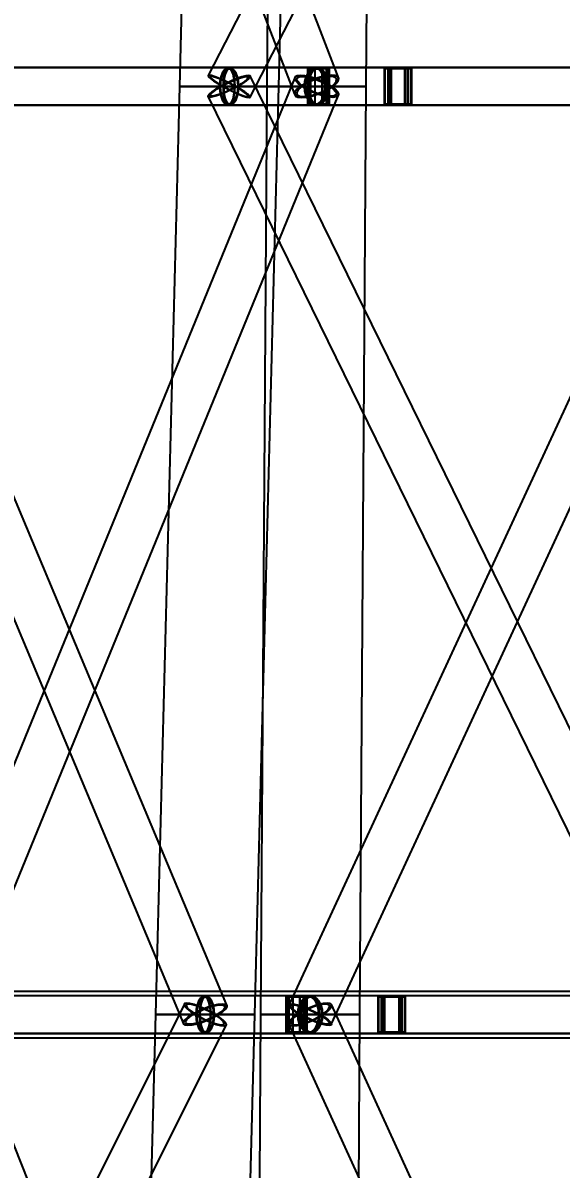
# Model space of a CAD drawing. Header units: millimetres. Extents: x -123812 to 252100, y -3000 to 639000.
# Drawn here: x -12583 to -6781, y 198335 to 210684 of the extents above; entities that cross this region are included whole.
import ezdxf

# ---------------------------------------------------------------- set-up
doc = ezdxf.new("R2010")
doc.units = ezdxf.units.MM
doc.layers.add('D-STR-DIM', color=7, linetype='Continuous', lineweight=13)
doc.layers.add('D-STR-STRC', color=7, linetype='Continuous', lineweight=25)
doc.styles.add('OpenSansCondensed-Light', font='OpenSansCondensed-Light.ttf')
doc.styles.add('TOWER_UNICODE', font='Arial Unicode.ttf')
doc.dimstyles.new('EZDXF', dxfattribs={"dimtxt": 0.25, "dimasz": 0.175, "dimexe": 0.375, "dimexo": 0.125, "dimgap": 0.1, "dimtad": 1, "dimlfac": 100, "dimzin": 12, "dimdsep": 46, "dimtxsty": 'OpenSansCondensed-Light', "dimblk": 'ARCHTICK', "dimcen": 2.5, "dimazin": 3, "dimtfac": 0.5, "dimtmove": 2, "dimatfit": 3})

# ---------------------------------------------------------------- blocks, each defined once
blk = doc.blocks.new('_ARCHTICK')
at = {"color": 0, "linetype": 'BYBLOCK', "const_width": 0.15}
blk.add_lwpolyline([(-0.5, -0.5), (0.5, 0.5)], dxfattribs=at)

msp = doc.modelspace()

# ---------------------------------------------------------------- linework, layer by layer
at = {"layer": 'D-STR-STRC'}
for points in [[(-13507.2, 219915.1), (-9655.1, 209915.1), (-9644.1, 209896.1), (-9617.6, 209884.1), (-9577.3, 209880), (-9526.1, 209884.1), (-9467.5, 209896.1), (-9405.3, 209915.1), (-9343.9, 209940), (-9287.5, 209968.9), (-9239.8, 210000), (-9204.2, 210031.1), (-9183.1, 210060), (-9177.8, 210084.9), (-13029.9, 220084.9)], [(-5430.8, 220115.9), (-10585.7, 210115.9), (-10581, 210103.9), (-10561.2, 210084.9), (-10527.7, 210060), (-10482.8, 210031.1), (-10429.5, 210000), (-10371.4, 209968.9), (-10312.5, 209940), (-10256.8, 209915.1), (-10208.2, 209896.1), (-10169.8, 209884.1), (-10144.5, 209880), (-10133.7, 209884.1), (-4978.8, 219884.1)], [(-14812.7, 209796.8), (-10359.7, 209796.8), (-10332.5, 209803.7), (-10307.1, 209824), (-10285.4, 209856.3), (-10268.7, 209898.4), (-10258.1, 209947.4), (-10254.6, 210000), (-10258.1, 210052.6), (-10268.7, 210101.6), (-10285.4, 210143.7), (-10307.1, 210176), (-10332.5, 210196.3), (-10359.7, 210203.2), (-14812.7, 210203.2)], [(-13397.9, 209796.8), (-9416.5, 209796.8), (-9381.7, 209803.7), (-9349.3, 209824), (-9321.5, 209856.3), (-9300.1, 209898.4), (-9286.7, 209947.4), (-9282.1, 210000), (-9286.7, 210052.6), (-9300.1, 210101.6), (-9321.5, 210143.7), (-9349.3, 210176), (-9381.7, 210196.3), (-9416.5, 210203.2), (-13397.9, 210203.2)], [(-5329.3, 210203.2), (-10359.7, 210203.2), (-10376.5, 210196.3), (-10392.1, 210176), (-10405.6, 210143.7), (-10415.9, 210101.6), (-10422.3, 210052.6), (-10424.5, 210000), (-10422.3, 209947.4), (-10415.9, 209898.4), (-10405.6, 209856.3), (-10392.1, 209824), (-10376.5, 209803.7), (-10359.7, 209796.8), (-5329.3, 209796.8)], [(-4857.7, 210203.2), (-9416.5, 210203.2), (-9441.9, 210196.3), (-9465.5, 210176), (-9485.8, 210143.7), (-9501.4, 210101.6), (-9511.2, 210052.6), (-9514.5, 210000), (-9511.2, 209947.4), (-9501.4, 209898.4), (-9485.8, 209856.3), (-9465.5, 209824), (-9441.9, 209803.7), (-9416.5, 209796.8), (-4857.7, 209796.8)], [(-15046, 209899.9), (-10851, 199899.9), (-10834.5, 199888.3), (-10803.3, 199884.4), (-10759.4, 199888.3), (-10705.8, 199899.9), (-10646.2, 199918.2), (-10584.7, 199942.2), (-10525.5, 199970.1), (-10472.5, 200000), (-10429.4, 200029.9), (-10399.2, 200057.8), (-10383.8, 200081.8), (-10384.4, 200100.1), (-14579.4, 210100.1)], [(-13281.3, 199897.6), (-9185.2, 209897.6), (-9180, 209916.4), (-9191, 209940.9), (-9217.3, 209969.4), (-9257.2, 210000), (-9308, 210030.6), (-9366.1, 210059.1), (-9427.7, 210083.6), (-9488.5, 210102.4), (-9544.4, 210114.2), (-9591.6, 210118.2), (-9626.9, 210114.2), (-9647.8, 210102.4), (-13743.9, 200102.4)], [(-5230, 200114.2), (-10133.5, 210114.2), (-10150.1, 210118.2), (-10181, 210114.2), (-10224, 210102.4), (-10276.3, 210083.6), (-10334.3, 210059.1), (-10394.1, 210030.6), (-10451.4, 210000), (-10502.6, 209969.4), (-10544, 209940.9), (-10572.8, 209916.4), (-10587.1, 209897.6), (-10586, 209885.8), (-5682.5, 199885.8)], [(-5089, 210100.1), (-9717.5, 200100.1), (-9707.3, 200081.8), (-9682, 200057.8), (-9643.4, 200029.9), (-9594.1, 200000), (-9537.4, 199970.1), (-9477.3, 199942.2), (-9417.7, 199918.2), (-9362.8, 199899.9), (-9316.4, 199888.3), (-9281.5, 199884.4), (-9260.5, 199888.3), (-9255, 199899.9), (-4626.4, 209899.9)], [(-15209.8, 199796.8), (-10617.7, 199796.8), (-10591.4, 199803.7), (-10566.8, 199824), (-10545.8, 199856.3), (-10529.6, 199898.4), (-10519.4, 199947.4), (-10516, 200000), (-10519.4, 200052.6), (-10529.6, 200101.6), (-10545.8, 200143.7), (-10566.8, 200176), (-10591.4, 200196.3), (-10617.7, 200203.2), (-15209.8, 200203.2)], [(-13512.6, 199796.8), (-9486.2, 199796.8), (-9451, 199803.7), (-9418.1, 199824), (-9389.9, 199856.3), (-9368.3, 199898.4), (-9354.7, 199947.4), (-9350, 200000), (-9354.7, 200052.6), (-9368.3, 200101.6), (-9389.9, 200143.7), (-9418.1, 200176), (-9451, 200196.3), (-9486.2, 200203.2), (-13512.6, 200203.2)], [(-5456.2, 200203.2), (-10617.7, 200203.2), (-10633.9, 200196.3), (-10649, 200176), (-10661.9, 200143.7), (-10671.9, 200101.6), (-10678.1, 200052.6), (-10680.2, 200000), (-10678.1, 199947.4), (-10671.9, 199898.4), (-10661.9, 199856.3), (-10649, 199824), (-10633.9, 199803.7), (-10617.7, 199796.8), (-5456.2, 199796.8)], [(-4890.5, 200203.2), (-9486.2, 200203.2), (-9512.5, 200196.3), (-9537, 200176), (-9558, 200143.7), (-9574.1, 200101.6), (-9584.2, 200052.6), (-9587.7, 200000), (-9584.2, 199947.4), (-9574.1, 199898.4), (-9558, 199856.3), (-9537, 199824), (-9512.5, 199803.7), (-9486.2, 199796.8), (-4890.5, 199796.8)], [(-15389.8, 189893.4), (-10389.3, 199893.4), (-10398.5, 199912.9), (-10422.6, 199938.4), (-10460.1, 199968.1), (-10508.2, 200000), (-10563.8, 200031.9), (-10623.1, 200061.6), (-10682, 200087.1), (-10736.6, 200106.6), (-10783, 200118.9), (-10818.2, 200123.1), (-10839.7, 200118.9), (-10846.1, 200106.6), (-15846.5, 190106.6)], [(-9306.8, 190087.9), (-13274.8, 200087.9), (-13287.2, 200107.7), (-13314.9, 200120.1), (-13356.1, 200124.4), (-13408, 200120.1), (-13466.9, 200107.7), (-13529, 200087.9), (-13590, 200062.2), (-13645.7, 200032.2), (-13692.3, 200000), (-13726.7, 199967.8), (-13746.5, 199937.8), (-13750.3, 199912.1), (-9782.3, 189912.1)], [(-4686.6, 190106.6), (-9255.7, 200106.6), (-9272.1, 200118.9), (-9303, 200123.1), (-9346.5, 200118.9), (-9399.4, 200106.6), (-9458.3, 200087.1), (-9519.1, 200061.6), (-9577.6, 200031.9), (-9629.9, 200000), (-9672.5, 199968.1), (-9702.3, 199938.4), (-9717.4, 199912.9), (-9716.7, 199893.4), (-5147.6, 189893.4)]]:
    msp.add_lwpolyline(points, dxfattribs=at)
for points in [[(-10894.7, 210000), (-9824.8, 210000), (-9573.5, 220000), (-10641.6, 220000)], [(-9951.5, 210000), (-8881.5, 210000), (-8801.4, 220000), (-9869.5, 220000)], [(-18540.2, 209800), (-9304, 209800), (-9304, 210200), (-18540.2, 210200)], [(-16973.2, 209800), (-9275.7, 209800), (-9275.7, 210200), (-16973.2, 210200)], [(-15115.9, 209800), (-8391.1, 209800), (-8391.1, 210200), (-15115.9, 210200)], [(-10464.9, 210000), (-10461.3, 209947.4), (-10450.8, 209898.4), (-10434.1, 209856.3), (-10412.3, 209824), (-10386.9, 209803.7), (-10359.7, 209796.8), (-10332.5, 209803.7), (-10307.1, 209824), (-10285.4, 209856.3), (-10268.7, 209898.4), (-10258.1, 209947.4), (-10254.6, 210000), (-10258.1, 210052.6), (-10268.7, 210101.6), (-10285.4, 210143.7), (-10307.1, 210176), (-10332.5, 210196.3), (-10359.7, 210203.2), (-10386.9, 210196.3), (-10412.3, 210176), (-10434.1, 210143.7), (-10450.8, 210101.6), (-10461.3, 210052.6)], [(-10456.6, 210000), (-10453.3, 209951.5), (-10443.6, 209906.4), (-10428.2, 209867.6), (-10408.2, 209837.9), (-10384.8, 209819.2), (-10359.7, 209812.8), (-10334.6, 209819.2), (-10311.3, 209837.9), (-10291.2, 209867.6), (-10275.8, 209906.4), (-10266.1, 209951.5), (-10262.8, 210000), (-10266.1, 210048.5), (-10275.8, 210093.6), (-10291.2, 210132.4), (-10311.3, 210162.1), (-10334.6, 210180.8), (-10359.7, 210187.2), (-10384.8, 210180.8), (-10408.2, 210162.1), (-10428.2, 210132.4), (-10443.6, 210093.6), (-10453.3, 210048.5)], [(-10424.5, 210000), (-10422.3, 209947.4), (-10415.9, 209898.4), (-10405.6, 209856.3), (-10392.1, 209824), (-10376.5, 209803.7), (-10359.7, 209796.8), (-10342.9, 209803.7), (-10327.3, 209824), (-10313.9, 209856.3), (-10303.6, 209898.4), (-10297.1, 209947.4), (-10294.9, 210000), (-10297.1, 210052.6), (-10303.6, 210101.6), (-10313.9, 210143.7), (-10327.3, 210176), (-10342.9, 210196.3), (-10359.7, 210203.2), (-10376.5, 210196.3), (-10392.1, 210176), (-10405.6, 210143.7), (-10415.9, 210101.6), (-10422.3, 210052.6)], [(-10419.4, 210000), (-10417.4, 209951.5), (-10411.4, 209906.4), (-10401.9, 209867.6), (-10389.6, 209837.9), (-10375.2, 209819.2), (-10359.7, 209812.8), (-10344.3, 209819.2), (-10329.9, 209837.9), (-10317.5, 209867.6), (-10308, 209906.4), (-10302, 209951.5), (-10300, 210000), (-10302, 210048.5), (-10308, 210093.6), (-10317.5, 210132.4), (-10329.9, 210162.1), (-10344.3, 210180.8), (-10359.7, 210187.2), (-10375.2, 210180.8), (-10389.6, 210162.1), (-10401.9, 210132.4), (-10411.4, 210093.6), (-10417.4, 210048.5)], [(-9550.9, 210000), (-9546.3, 209947.4), (-9532.9, 209898.4), (-9511.5, 209856.3), (-9483.7, 209824), (-9451.3, 209803.7), (-9416.5, 209796.8), (-9381.7, 209803.7), (-9349.3, 209824), (-9321.5, 209856.3), (-9300.1, 209898.4), (-9286.7, 209947.4), (-9282.1, 210000), (-9286.7, 210052.6), (-9300.1, 210101.6), (-9321.5, 210143.7), (-9349.3, 210176), (-9381.7, 210196.3), (-9416.5, 210203.2), (-9451.3, 210196.3), (-9483.7, 210176), (-9511.5, 210143.7), (-9532.9, 210101.6), (-9546.3, 210052.6)], [(-9540.3, 210000), (-9536.1, 209951.5), (-9523.7, 209906.4), (-9504, 209867.6), (-9478.4, 209837.9), (-9448.5, 209819.2), (-9416.5, 209812.8), (-9384.5, 209819.2), (-9354.6, 209837.9), (-9329, 209867.6), (-9309.3, 209906.4), (-9296.9, 209951.5), (-9292.7, 210000), (-9296.9, 210048.5), (-9309.3, 210093.6), (-9329, 210132.4), (-9354.6, 210162.1), (-9384.5, 210180.8), (-9416.5, 210187.2), (-9448.5, 210180.8), (-9478.4, 210162.1), (-9504, 210132.4), (-9523.7, 210093.6), (-9536.1, 210048.5)], [(-9275.7, 210200), (-9514.6, 210200), (-9514.6, 209800), (-9275.7, 209800)], [(-9514.5, 210000), (-9511.2, 209947.4), (-9501.4, 209898.4), (-9485.8, 209856.3), (-9465.5, 209824), (-9441.9, 209803.7), (-9416.5, 209796.8), (-9391.1, 209803.7), (-9367.5, 209824), (-9347.2, 209856.3), (-9331.6, 209898.4), (-9321.8, 209947.4), (-9318.5, 210000), (-9321.8, 210052.6), (-9331.6, 210101.6), (-9347.2, 210143.7), (-9367.5, 210176), (-9391.1, 210196.3), (-9416.5, 210203.2), (-9441.9, 210196.3), (-9465.5, 210176), (-9485.8, 210143.7), (-9501.4, 210101.6), (-9511.2, 210052.6)], [(-9282.8, 210188), (-9507.4, 210188), (-9507.4, 209812), (-9282.8, 209812)], [(-9506.8, 210000), (-9503.7, 209951.5), (-9494.7, 209906.4), (-9480.3, 209867.6), (-9461.6, 209837.9), (-9439.9, 209819.2), (-9416.5, 209812.8), (-9393.1, 209819.2), (-9371.4, 209837.9), (-9352.7, 209867.6), (-9338.3, 209906.4), (-9329.3, 209951.5), (-9326.2, 210000), (-9329.3, 210048.5), (-9338.3, 210093.6), (-9352.7, 210132.4), (-9371.4, 210162.1), (-9393.1, 210180.8), (-9416.5, 210187.2), (-9439.9, 210180.8), (-9461.6, 210162.1), (-9480.3, 210132.4), (-9494.7, 210093.6), (-9503.7, 210048.5)], [(-9304, 210200), (-9486.2, 210200), (-9486.2, 209800), (-9304, 209800)], [(-9309.5, 210188), (-9480.8, 210188), (-9480.8, 209812), (-9309.5, 209812)], [(-9436.7, 209800), (41.6, 209800), (41.6, 210200), (-9436.7, 210200)], [(-9353.5, 210200), (-9436.7, 210200), (-9436.7, 209800), (-9353.5, 209800)], [(-9356, 210188), (-9434.2, 210188), (-9434.2, 209812), (-9356, 209812)], [(-8391.1, 210200), (-8688.3, 210200), (-8688.3, 209800), (-8391.1, 209800)], [(-8400, 210188), (-8679.4, 210188), (-8679.4, 209812), (-8400, 209812)], [(-8648.4, 209800), (108.6, 209800), (108.6, 210200), (-8648.4, 210200)], [(-8431.1, 210200), (-8648.4, 210200), (-8648.4, 209800), (-8431.1, 209800)], [(-8437.6, 210188), (-8641.8, 210188), (-8641.8, 209812), (-8437.6, 209812)], [(-8618.9, 209800), (79.2, 209800), (79.2, 210200), (-8618.9, 210200)], [(-8460.5, 210200), (-8618.9, 210200), (-8618.9, 209800), (-8460.5, 209800)], [(-8465.3, 210188), (-8614.2, 210188), (-8614.2, 209812), (-8465.3, 209812)], [(-10268, 210000), (-10325.4, 209969.4), (-10385.1, 209940.9), (-10443.1, 209916.4), (-10495.4, 209897.6), (-10538.5, 209885.8), (-10569.4, 209881.8), (-10586, 209885.8), (-10587.1, 209897.6), (-10572.8, 209916.4), (-10544, 209940.9), (-10502.6, 209969.4), (-10451.4, 210000), (-10394.1, 210030.6), (-10334.3, 210059.1), (-10276.3, 210083.6), (-10224, 210102.4), (-10181, 210114.2), (-10150.1, 210118.2), (-10133.5, 210114.2), (-10132.3, 210102.4), (-10146.6, 210083.6), (-10175.5, 210059.1), (-10216.9, 210030.6)], [(-10429.5, 210000), (-10371.4, 209968.9), (-10312.5, 209940), (-10256.8, 209915.1), (-10208.2, 209896.1), (-10169.8, 209884.1), (-10144.5, 209880), (-10133.7, 209884.1), (-10138.4, 209896.1), (-10158.2, 209915.1), (-10191.7, 209940), (-10236.7, 209968.9), (-10290, 210000), (-10348.1, 210031.1), (-10407, 210060), (-10462.6, 210084.9), (-10511.3, 210103.9), (-10549.6, 210115.9), (-10575, 210120), (-10585.7, 210115.9), (-10581, 210103.9), (-10561.2, 210084.9), (-10527.7, 210060), (-10482.8, 210031.1)], [(-10277, 210000), (-10328.8, 209972.4), (-10382.6, 209946.7), (-10434.9, 209924.6), (-10482.1, 209907.7), (-10520.9, 209897.1), (-10548.7, 209893.4), (-10563.7, 209897.1), (-10564.8, 209907.7), (-10551.8, 209924.6), (-10525.8, 209946.7), (-10488.5, 209972.4), (-10442.4, 210000), (-10390.7, 210027.6), (-10336.8, 210053.3), (-10284.5, 210075.4), (-10237.4, 210092.3), (-10198.6, 210102.9), (-10170.7, 210106.6), (-10155.7, 210102.9), (-10154.7, 210092.3), (-10167.6, 210075.4), (-10193.6, 210053.3), (-10230.9, 210027.6)], [(-10422.6, 210000), (-10370.2, 209972), (-10317.1, 209945.9), (-10266.9, 209923.5), (-10223.1, 209906.3), (-10188.5, 209895.5), (-10165.7, 209891.8), (-10156, 209895.5), (-10160.2, 209906.3), (-10178, 209923.5), (-10208.2, 209945.9), (-10248.8, 209972), (-10296.9, 210000), (-10349.2, 210028), (-10402.3, 210054.1), (-10452.5, 210076.5), (-10496.4, 210093.7), (-10530.9, 210104.5), (-10553.8, 210108.2), (-10563.5, 210104.5), (-10559.2, 210093.7), (-10541.4, 210076.5), (-10511.2, 210054.1), (-10470.7, 210028)], [(-9593.1, 210000), (-9628.8, 209968.9), (-9649.9, 209940), (-9655.1, 209915.1), (-9644.1, 209896.1), (-9617.6, 209884.1), (-9577.3, 209880), (-9526.1, 209884.1), (-9467.5, 209896.1), (-9405.3, 209915.1), (-9343.9, 209940), (-9287.5, 209968.9), (-9239.8, 210000), (-9204.2, 210031.1), (-9183.1, 210060), (-9177.8, 210084.9), (-9188.9, 210103.9), (-9215.4, 210115.9), (-9255.6, 210120), (-9306.8, 210115.9), (-9365.5, 210103.9), (-9427.7, 210084.9), (-9489.1, 210060), (-9545.5, 210031.1)], [(-9257.2, 210000), (-9217.3, 209969.4), (-9191, 209940.9), (-9180, 209916.4), (-9185.2, 209897.6), (-9206.1, 209885.8), (-9241.4, 209881.8), (-9288.6, 209885.8), (-9344.5, 209897.6), (-9405.3, 209916.4), (-9466.9, 209940.9), (-9525, 209969.4), (-9575.8, 210000), (-9615.7, 210030.6), (-9642, 210059.1), (-9652.9, 210083.6), (-9647.8, 210102.4), (-9626.9, 210114.2), (-9591.6, 210118.2), (-9544.4, 210114.2), (-9488.5, 210102.4), (-9427.7, 210083.6), (-9366.1, 210059.1), (-9308, 210030.6)], [(-9575.8, 210000), (-9607.9, 209972), (-9626.9, 209945.9), (-9631.7, 209923.5), (-9621.7, 209906.3), (-9597.8, 209895.5), (-9561.5, 209891.8), (-9515.4, 209895.5), (-9462.5, 209906.3), (-9406.4, 209923.5), (-9351.1, 209945.9), (-9300.2, 209972), (-9257.2, 210000), (-9225.1, 210028), (-9206.1, 210054.1), (-9201.3, 210076.5), (-9211.3, 210093.7), (-9235.2, 210104.5), (-9271.5, 210108.2), (-9317.6, 210104.5), (-9370.5, 210093.7), (-9426.6, 210076.5), (-9481.9, 210054.1), (-9532.8, 210028)], [(-9272.9, 210000), (-9236.9, 209972.4), (-9213.2, 209946.7), (-9203.3, 209924.6), (-9208, 209907.7), (-9226.8, 209897.1), (-9258.6, 209893.4), (-9301.2, 209897.1), (-9351.6, 209907.7), (-9406.4, 209924.6), (-9461.9, 209946.7), (-9514.3, 209972.4), (-9560.1, 210000), (-9596.1, 210027.6), (-9619.8, 210053.3), (-9629.7, 210075.4), (-9625, 210092.3), (-9606.2, 210102.9), (-9574.4, 210106.6), (-9531.8, 210102.9), (-9481.4, 210092.3), (-9426.6, 210075.4), (-9371.1, 210053.3), (-9318.7, 210027.6)], [(-11153.6, 200000), (-10081.8, 200000), (-9824.8, 210000), (-10894.7, 210000)], [(-9824.8, 210000), (-9843, 210000), (-9896.4, 210000), (-9981.4, 210000), (-10092.2, 210000), (-10221.3, 210000), (-10359.7, 210000), (-10498.2, 210000), (-10627.2, 210000), (-10738, 210000), (-10823, 210000), (-10876.5, 210000), (-10894.7, 210000), (-10876.5, 210000), (-10823, 210000), (-10738, 210000), (-10627.2, 210000), (-10498.2, 210000), (-10359.7, 210000), (-10221.3, 210000), (-10092.2, 210000), (-9981.4, 210000), (-9896.4, 210000), (-9843, 210000)], [(-9824.8, 210000), (-9843, 210000), (-9896.4, 210000), (-9981.4, 210000), (-10092.2, 210000), (-10221.3, 210000), (-10359.7, 210000), (-10498.2, 210000), (-10627.2, 210000), (-10738, 210000), (-10823, 210000), (-10876.5, 210000), (-10894.7, 210000), (-10876.5, 210000), (-10823, 210000), (-10738, 210000), (-10627.2, 210000), (-10498.2, 210000), (-10359.7, 210000), (-10221.3, 210000), (-10092.2, 210000), (-9981.4, 210000), (-9896.4, 210000), (-9843, 210000)], [(-9862.3, 210000), (-9879.2, 210000), (-9928.9, 210000), (-10008, 210000), (-10111, 210000), (-10231, 210000), (-10359.7, 210000), (-10488.5, 210000), (-10608.4, 210000), (-10711.5, 210000), (-10790.5, 210000), (-10840.2, 210000), (-10857.2, 210000), (-10840.2, 210000), (-10790.5, 210000), (-10711.5, 210000), (-10608.4, 210000), (-10488.5, 210000), (-10359.7, 210000), (-10231, 210000), (-10111, 210000), (-10008, 210000), (-9928.9, 210000), (-9879.2, 210000)], [(-9862.3, 210000), (-9879.2, 210000), (-9928.9, 210000), (-10008, 210000), (-10111, 210000), (-10231, 210000), (-10359.7, 210000), (-10488.5, 210000), (-10608.4, 210000), (-10711.5, 210000), (-10790.5, 210000), (-10840.2, 210000), (-10857.2, 210000), (-10840.2, 210000), (-10790.5, 210000), (-10711.5, 210000), (-10608.4, 210000), (-10488.5, 210000), (-10359.7, 210000), (-10231, 210000), (-10111, 210000), (-10008, 210000), (-9928.9, 210000), (-9879.2, 210000)], [(-10022.1, 200000), (-8950.3, 200000), (-8881.5, 210000), (-9951.5, 210000)], [(-8881.5, 210000), (-8899.8, 210000), (-8953.2, 210000), (-9038.2, 210000), (-9149, 210000), (-9278, 210000), (-9416.5, 210000), (-9555, 210000), (-9684, 210000), (-9794.8, 210000), (-9879.8, 210000), (-9933.2, 210000), (-9951.5, 210000), (-9933.2, 210000), (-9879.8, 210000), (-9794.8, 210000), (-9684, 210000), (-9555, 210000), (-9416.5, 210000), (-9278, 210000), (-9149, 210000), (-9038.2, 210000), (-8953.2, 210000), (-8899.8, 210000)], [(-8881.5, 210000), (-8899.8, 210000), (-8953.2, 210000), (-9038.2, 210000), (-9149, 210000), (-9278, 210000), (-9416.5, 210000), (-9555, 210000), (-9684, 210000), (-9794.8, 210000), (-9879.8, 210000), (-9933.2, 210000), (-9951.5, 210000), (-9933.2, 210000), (-9879.8, 210000), (-9794.8, 210000), (-9684, 210000), (-9555, 210000), (-9416.5, 210000), (-9278, 210000), (-9149, 210000), (-9038.2, 210000), (-8953.2, 210000), (-8899.8, 210000)], [(-8919.1, 210000), (-8936, 210000), (-8985.7, 210000), (-9064.8, 210000), (-9167.8, 210000), (-9287.7, 210000), (-9416.5, 210000), (-9545.2, 210000), (-9665.2, 210000), (-9768.2, 210000), (-9847.3, 210000), (-9897, 210000), (-9913.9, 210000), (-9897, 210000), (-9847.3, 210000), (-9768.2, 210000), (-9665.2, 210000), (-9545.2, 210000), (-9416.5, 210000), (-9287.7, 210000), (-9167.8, 210000), (-9064.8, 210000), (-8985.7, 210000), (-8936, 210000)], [(-8919.1, 210000), (-8936, 210000), (-8985.7, 210000), (-9064.8, 210000), (-9167.8, 210000), (-9287.7, 210000), (-9416.5, 210000), (-9545.2, 210000), (-9665.2, 210000), (-9768.2, 210000), (-9847.3, 210000), (-9897, 210000), (-9913.9, 210000), (-9897, 210000), (-9847.3, 210000), (-9768.2, 210000), (-9665.2, 210000), (-9545.2, 210000), (-9416.5, 210000), (-9287.7, 210000), (-9167.8, 210000), (-9064.8, 210000), (-8985.7, 210000), (-8936, 210000)], [(-19083.9, 199800), (-9546.4, 199800), (-9546.4, 200200), (-19083.9, 200200)], [(-17507.1, 199750), (-5244.4, 199750), (-5244.4, 200250), (-17507.1, 200250)], [(-17497.4, 199800), (-9518.3, 199800), (-9518.3, 200200), (-17497.4, 200200)], [(-15269, 199800), (-8457.1, 199800), (-8457.1, 200200), (-15269, 200200)], [(-15244.1, 199750), (-5244.4, 199750), (-5244.4, 200250), (-15244.1, 200250)], [(-10719.4, 200000), (-10716, 199947.4), (-10705.8, 199898.4), (-10689.6, 199856.3), (-10668.6, 199824), (-10644, 199803.7), (-10617.7, 199796.8), (-10591.4, 199803.7), (-10566.8, 199824), (-10545.8, 199856.3), (-10529.6, 199898.4), (-10519.4, 199947.4), (-10516, 200000), (-10519.4, 200052.6), (-10529.6, 200101.6), (-10545.8, 200143.7), (-10566.8, 200176), (-10591.4, 200196.3), (-10617.7, 200203.2), (-10644, 200196.3), (-10668.6, 200176), (-10689.6, 200143.7), (-10705.8, 200101.6), (-10716, 200052.6)], [(-10711.4, 200000), (-10708.2, 199951.5), (-10698.9, 199906.4), (-10684, 199867.6), (-10664.6, 199837.9), (-10642, 199819.2), (-10617.7, 199812.8), (-10593.4, 199819.2), (-10570.8, 199837.9), (-10551.4, 199867.6), (-10536.5, 199906.4), (-10527.2, 199951.5), (-10524, 200000), (-10527.2, 200048.5), (-10536.5, 200093.6), (-10551.4, 200132.4), (-10570.8, 200162.1), (-10593.4, 200180.8), (-10617.7, 200187.2), (-10642, 200180.8), (-10664.6, 200162.1), (-10684, 200132.4), (-10698.9, 200093.6), (-10708.2, 200048.5)], [(-10680.2, 200000), (-10678.1, 199947.4), (-10671.9, 199898.4), (-10661.9, 199856.3), (-10649, 199824), (-10633.9, 199803.7), (-10617.7, 199796.8), (-10601.5, 199803.7), (-10586.4, 199824), (-10573.5, 199856.3), (-10563.6, 199898.4), (-10557.3, 199947.4), (-10555.2, 200000), (-10557.3, 200052.6), (-10563.6, 200101.6), (-10573.5, 200143.7), (-10586.4, 200176), (-10601.5, 200196.3), (-10617.7, 200203.2), (-10633.9, 200196.3), (-10649, 200176), (-10661.9, 200143.7), (-10671.9, 200101.6), (-10678.1, 200052.6)], [(-10675.3, 200000), (-10673.3, 199951.5), (-10667.6, 199906.4), (-10658.4, 199867.6), (-10646.5, 199837.9), (-10632.6, 199819.2), (-10617.7, 199812.8), (-10602.8, 199819.2), (-10588.9, 199837.9), (-10577, 199867.6), (-10567.8, 199906.4), (-10562.1, 199951.5), (-10560.1, 200000), (-10562.1, 200048.5), (-10567.8, 200093.6), (-10577, 200132.4), (-10588.9, 200162.1), (-10602.8, 200180.8), (-10617.7, 200187.2), (-10632.6, 200180.8), (-10646.5, 200162.1), (-10658.4, 200132.4), (-10667.6, 200093.6), (-10673.3, 200048.5)], [(-9518.3, 200200), (-9748.8, 200200), (-9748.8, 199800), (-9518.3, 199800)], [(-9525.2, 200188), (-9741.9, 200188), (-9741.9, 199812), (-9525.2, 199812)], [(-9546.4, 200200), (-9720.7, 200200), (-9720.7, 199800), (-9546.4, 199800)], [(-9551.6, 200188), (-9715.5, 200188), (-9715.5, 199812), (-9551.6, 199812)], [(-9673.4, 199800), (39.8, 199800), (39.8, 200200), (-9673.4, 200200)], [(-9593.7, 200200), (-9673.4, 200200), (-9673.4, 199800), (-9593.7, 199800)], [(-9596.1, 200188), (-9671, 200188), (-9671, 199812), (-9596.1, 199812)], [(-9622.4, 200000), (-9617.7, 199947.4), (-9604.1, 199898.4), (-9582.5, 199856.3), (-9554.3, 199824), (-9521.5, 199803.7), (-9486.2, 199796.8), (-9451, 199803.7), (-9418.1, 199824), (-9389.9, 199856.3), (-9368.3, 199898.4), (-9354.7, 199947.4), (-9350, 200000), (-9354.7, 200052.6), (-9368.3, 200101.6), (-9389.9, 200143.7), (-9418.1, 200176), (-9451, 200196.3), (-9486.2, 200203.2), (-9521.5, 200196.3), (-9554.3, 200176), (-9582.5, 200143.7), (-9604.1, 200101.6), (-9617.7, 200052.6)], [(-9611.7, 200000), (-9607.4, 199951.5), (-9594.9, 199906.4), (-9574.9, 199867.6), (-9548.9, 199837.9), (-9518.7, 199819.2), (-9486.2, 199812.8), (-9453.7, 199819.2), (-9423.5, 199837.9), (-9397.5, 199867.6), (-9377.6, 199906.4), (-9365, 199951.5), (-9360.8, 200000), (-9365, 200048.5), (-9377.6, 200093.6), (-9397.5, 200132.4), (-9423.5, 200162.1), (-9453.7, 200180.8), (-9486.2, 200187.2), (-9518.7, 200180.8), (-9548.9, 200162.1), (-9574.9, 200132.4), (-9594.9, 200093.6), (-9607.4, 200048.5)], [(-9587.7, 200000), (-9584.2, 199947.4), (-9574.1, 199898.4), (-9558, 199856.3), (-9537, 199824), (-9512.5, 199803.7), (-9486.2, 199796.8), (-9459.9, 199803.7), (-9435.5, 199824), (-9414.5, 199856.3), (-9398.3, 199898.4), (-9388.2, 199947.4), (-9384.7, 200000), (-9388.2, 200052.6), (-9398.3, 200101.6), (-9414.5, 200143.7), (-9435.5, 200176), (-9459.9, 200196.3), (-9486.2, 200203.2), (-9512.5, 200196.3), (-9537, 200176), (-9558, 200143.7), (-9574.1, 200101.6), (-9584.2, 200052.6)], [(-9579.7, 200000), (-9576.5, 199951.5), (-9567.2, 199906.4), (-9552.3, 199867.6), (-9533, 199837.9), (-9510.4, 199819.2), (-9486.2, 199812.8), (-9462, 199819.2), (-9439.5, 199837.9), (-9420.1, 199867.6), (-9405.2, 199906.4), (-9395.9, 199951.5), (-9392.7, 200000), (-9395.9, 200048.5), (-9405.2, 200093.6), (-9420.1, 200132.4), (-9439.5, 200162.1), (-9462, 200180.8), (-9486.2, 200187.2), (-9510.4, 200180.8), (-9533, 200162.1), (-9552.3, 200132.4), (-9567.2, 200093.6), (-9576.5, 200048.5)], [(-8457.1, 200200), (-8756.7, 200200), (-8756.7, 199800), (-8457.1, 199800)], [(-8466.1, 200188), (-8747.8, 200188), (-8747.8, 199812), (-8466.1, 199812)], [(-8719.3, 199800), (112.3, 199800), (112.3, 200200), (-8719.3, 200200)], [(-8494.6, 200200), (-8719.3, 200200), (-8719.3, 199800), (-8494.6, 199800)], [(-8501.3, 200188), (-8712.5, 200188), (-8712.5, 199812), (-8501.3, 199812)], [(-8690.8, 199800), (83.9, 199800), (83.9, 200200), (-8690.8, 200200)], [(-8523, 200200), (-8690.8, 200200), (-8690.8, 199800), (-8523, 199800)], [(-8528.1, 200188), (-8685.8, 200188), (-8685.8, 199812), (-8528.1, 199812)], [(-10472.5, 200000), (-10525.5, 199970.1), (-10584.7, 199942.2), (-10646.2, 199918.2), (-10705.8, 199899.9), (-10759.4, 199888.3), (-10803.3, 199884.4), (-10834.5, 199888.3), (-10851, 199899.9), (-10851.6, 199918.2), (-10836.2, 199942.2), (-10806, 199970.1), (-10762.9, 200000), (-10709.9, 200029.9), (-10650.7, 200057.8), (-10589.2, 200081.8), (-10529.6, 200100.1), (-10476, 200111.7), (-10432.1, 200115.6), (-10400.9, 200111.7), (-10384.4, 200100.1), (-10383.8, 200081.8), (-10399.2, 200057.8), (-10429.4, 200029.9)], [(-10727.2, 200000), (-10671.6, 199968.1), (-10612.3, 199938.4), (-10553.4, 199912.9), (-10498.8, 199893.4), (-10452.4, 199881.1), (-10417.2, 199876.9), (-10395.7, 199881.1), (-10389.3, 199893.4), (-10398.5, 199912.9), (-10422.6, 199938.4), (-10460.1, 199968.1), (-10508.2, 200000), (-10563.8, 200031.9), (-10623.1, 200061.6), (-10682, 200087.1), (-10736.6, 200106.6), (-10783, 200118.9), (-10818.2, 200123.1), (-10839.7, 200118.9), (-10846.1, 200106.6), (-10836.9, 200087.1), (-10812.8, 200061.6), (-10775.4, 200031.9)], [(-10486.8, 200000), (-10534.6, 199973), (-10588, 199947.9), (-10643.4, 199926.3), (-10697.1, 199909.7), (-10745.4, 199899.3), (-10785, 199895.8), (-10813.2, 199899.3), (-10828, 199909.7), (-10828.6, 199926.3), (-10814.7, 199947.9), (-10787.4, 199973), (-10748.6, 200000), (-10700.8, 200027), (-10647.4, 200052.1), (-10592, 200073.7), (-10538.3, 200090.3), (-10490, 200100.7), (-10450.4, 200104.2), (-10422.2, 200100.7), (-10407.4, 200090.3), (-10406.8, 200073.7), (-10420.7, 200052.1), (-10448, 200027)], [(-10716.4, 200000), (-10666.3, 199971.3), (-10612.8, 199944.5), (-10559.7, 199921.5), (-10510.5, 199903.9), (-10468.7, 199892.8), (-10437, 199889), (-10417.6, 199892.8), (-10411.8, 199903.9), (-10420.1, 199921.5), (-10441.8, 199944.5), (-10475.6, 199971.3), (-10519, 200000), (-10569.1, 200028.7), (-10622.6, 200055.5), (-10675.7, 200078.5), (-10724.9, 200096.1), (-10766.7, 200107.2), (-10798.4, 200111), (-10817.8, 200107.2), (-10823.6, 200096.1), (-10815.3, 200078.5), (-10793.6, 200055.5), (-10759.8, 200028.7)], [(-9378.3, 200000), (-9329, 199970.1), (-9290.4, 199942.2), (-9265.1, 199918.2), (-9255, 199899.9), (-9260.5, 199888.3), (-9281.5, 199884.4), (-9316.4, 199888.3), (-9362.8, 199899.9), (-9417.7, 199918.2), (-9477.3, 199942.2), (-9537.4, 199970.1), (-9594.1, 200000), (-9643.4, 200029.9), (-9682, 200057.8), (-9707.3, 200081.8), (-9717.5, 200100.1), (-9711.9, 200111.7), (-9690.9, 200115.6), (-9656, 200111.7), (-9609.6, 200100.1), (-9554.7, 200081.8), (-9495.1, 200057.8), (-9435, 200029.9)], [(-9629.9, 200000), (-9672.5, 199968.1), (-9702.3, 199938.4), (-9717.4, 199912.9), (-9716.7, 199893.4), (-9700.3, 199881.1), (-9669.4, 199876.9), (-9625.9, 199881.1), (-9573, 199893.4), (-9514.1, 199912.9), (-9453.3, 199938.4), (-9394.8, 199968.1), (-9342.5, 200000), (-9300, 200031.9), (-9270.1, 200061.6), (-9255.1, 200087.1), (-9255.7, 200106.6), (-9272.1, 200118.9), (-9303, 200123.1), (-9346.5, 200118.9), (-9399.4, 200106.6), (-9458.3, 200087.1), (-9519.1, 200061.6), (-9577.6, 200031.9)], [(-9388.9, 200000), (-9344.5, 199973), (-9309.7, 199947.9), (-9286.9, 199926.3), (-9277.7, 199909.7), (-9282.7, 199899.3), (-9301.6, 199895.8), (-9333.1, 199899.3), (-9375, 199909.7), (-9424.5, 199926.3), (-9478.2, 199947.9), (-9532.4, 199973), (-9583.5, 200000), (-9627.9, 200027), (-9662.7, 200052.1), (-9685.5, 200073.7), (-9694.7, 200090.3), (-9689.7, 200100.7), (-9670.8, 200104.2), (-9639.3, 200100.7), (-9597.4, 200090.3), (-9548, 200073.7), (-9494.3, 200052.1), (-9440, 200027)], [(-9615.8, 200000), (-9654.1, 199971.3), (-9681, 199944.5), (-9694.6, 199921.5), (-9694, 199903.9), (-9679.3, 199892.8), (-9651.4, 199889), (-9612.2, 199892.8), (-9564.4, 199903.9), (-9511.4, 199921.5), (-9456.6, 199944.5), (-9403.8, 199971.3), (-9356.6, 200000), (-9318.3, 200028.7), (-9291.4, 200055.5), (-9277.8, 200078.5), (-9278.4, 200096.1), (-9293.2, 200107.2), (-9321.1, 200111), (-9360.2, 200107.2), (-9408, 200096.1), (-9461.1, 200078.5), (-9515.9, 200055.5), (-9568.6, 200028.7)], [(-11418.3, 190000), (-10344.6, 190000), (-10081.8, 200000), (-11153.6, 200000)], [(-10081.8, 200000), (-10100.1, 200000), (-10153.6, 200000), (-10238.8, 200000), (-10349.7, 200000), (-10479, 200000), (-10617.7, 200000), (-10756.4, 200000), (-10885.7, 200000), (-10996.6, 200000), (-11081.8, 200000), (-11135.3, 200000), (-11153.6, 200000), (-11135.3, 200000), (-11081.8, 200000), (-10996.6, 200000), (-10885.7, 200000), (-10756.4, 200000), (-10617.7, 200000), (-10479, 200000), (-10349.7, 200000), (-10238.8, 200000), (-10153.6, 200000), (-10100.1, 200000)], [(-10081.4, 190000), (-9007.7, 190000), (-8950.3, 200000), (-10022.1, 200000)], [(-8950.3, 200000), (-8968.6, 200000), (-9022.1, 200000), (-9107.3, 200000), (-9218.3, 200000), (-9347.5, 200000), (-9486.2, 200000), (-9624.9, 200000), (-9754.2, 200000), (-9865.2, 200000), (-9950.3, 200000), (-10003.9, 200000), (-10022.1, 200000), (-10003.9, 200000), (-9950.3, 200000), (-9865.2, 200000), (-9754.2, 200000), (-9624.9, 200000), (-9486.2, 200000), (-9347.5, 200000), (-9218.3, 200000), (-9107.3, 200000), (-9022.1, 200000), (-8968.6, 200000)]]:
    msp.add_lwpolyline(points, close=True, dxfattribs=at)

# ---------------------------------------------------------------- dimensions: what is measured, and where the dimension line sits
at = {"layer": 'D-STR-DIM'}
msp.add_linear_dim(base=(-112000, 0), p1=(0, 0), p2=(0, 634000), angle=90, dimstyle='EZDXF', override={"dimtxt": 8400, "dimasz": 3750, "dimexe": 2100, "dimexo": 1800, "dimgap": 2100, "dimtad": 1, "dimdec": 0, "dimlfac": 1, "dimlunit": 2, "dimtxsty": 'TOWER_UNICODE', "dimclrd": 7, "dimclre": 7, "dimclrt": 7}, dxfattribs=at).render()

doc.saveas('drawing.dxf')
